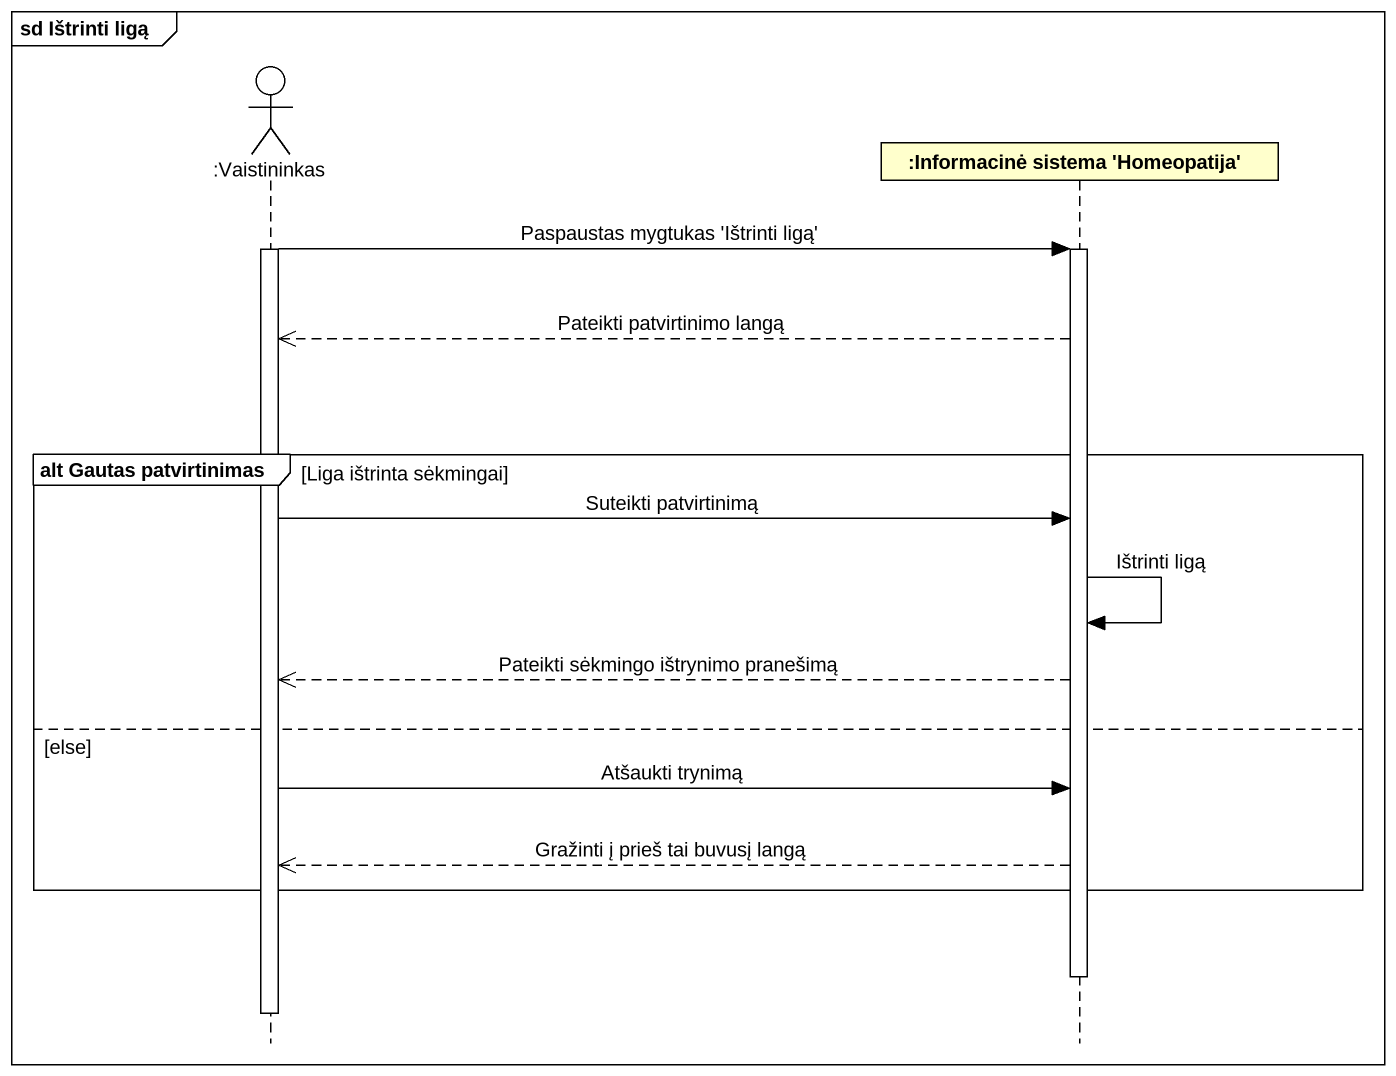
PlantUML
@startuml
mainframe sd Ištrinti ligą
hide footbox
actor ":Vaistininkas" as Vaistininkas
participant ":Informacinė sistema 'Homeopatija'" as Informacinė_sistema

activate Vaistininkas
Vaistininkas -> Informacinė_sistema : Paspaustas mygtukas 'Ištrinti ligą'
activate Informacinė_sistema
Informacinė_sistema -->> Vaistininkas : Pateikti patvirtinimo langą
group alt Gautas patvirtinimas [Liga ištrinta sėkmingai]
  Vaistininkas -> Informacinė_sistema : Suteikti patvirtinimą
  Informacinė_sistema -> Informacinė_sistema : Ištrinti ligą
  Informacinė_sistema -->> Vaistininkas : Pateikti sėkmingo ištrynimo pranešimą
else else
  Vaistininkas -> Informacinė_sistema : Atšaukti trynimą
  Informacinė_sistema -->> Vaistininkas : Gražinti į prieš tai buvusį langą
end
deactivate Informacinė_sistema
deactivate Vaistininkas
@enduml
